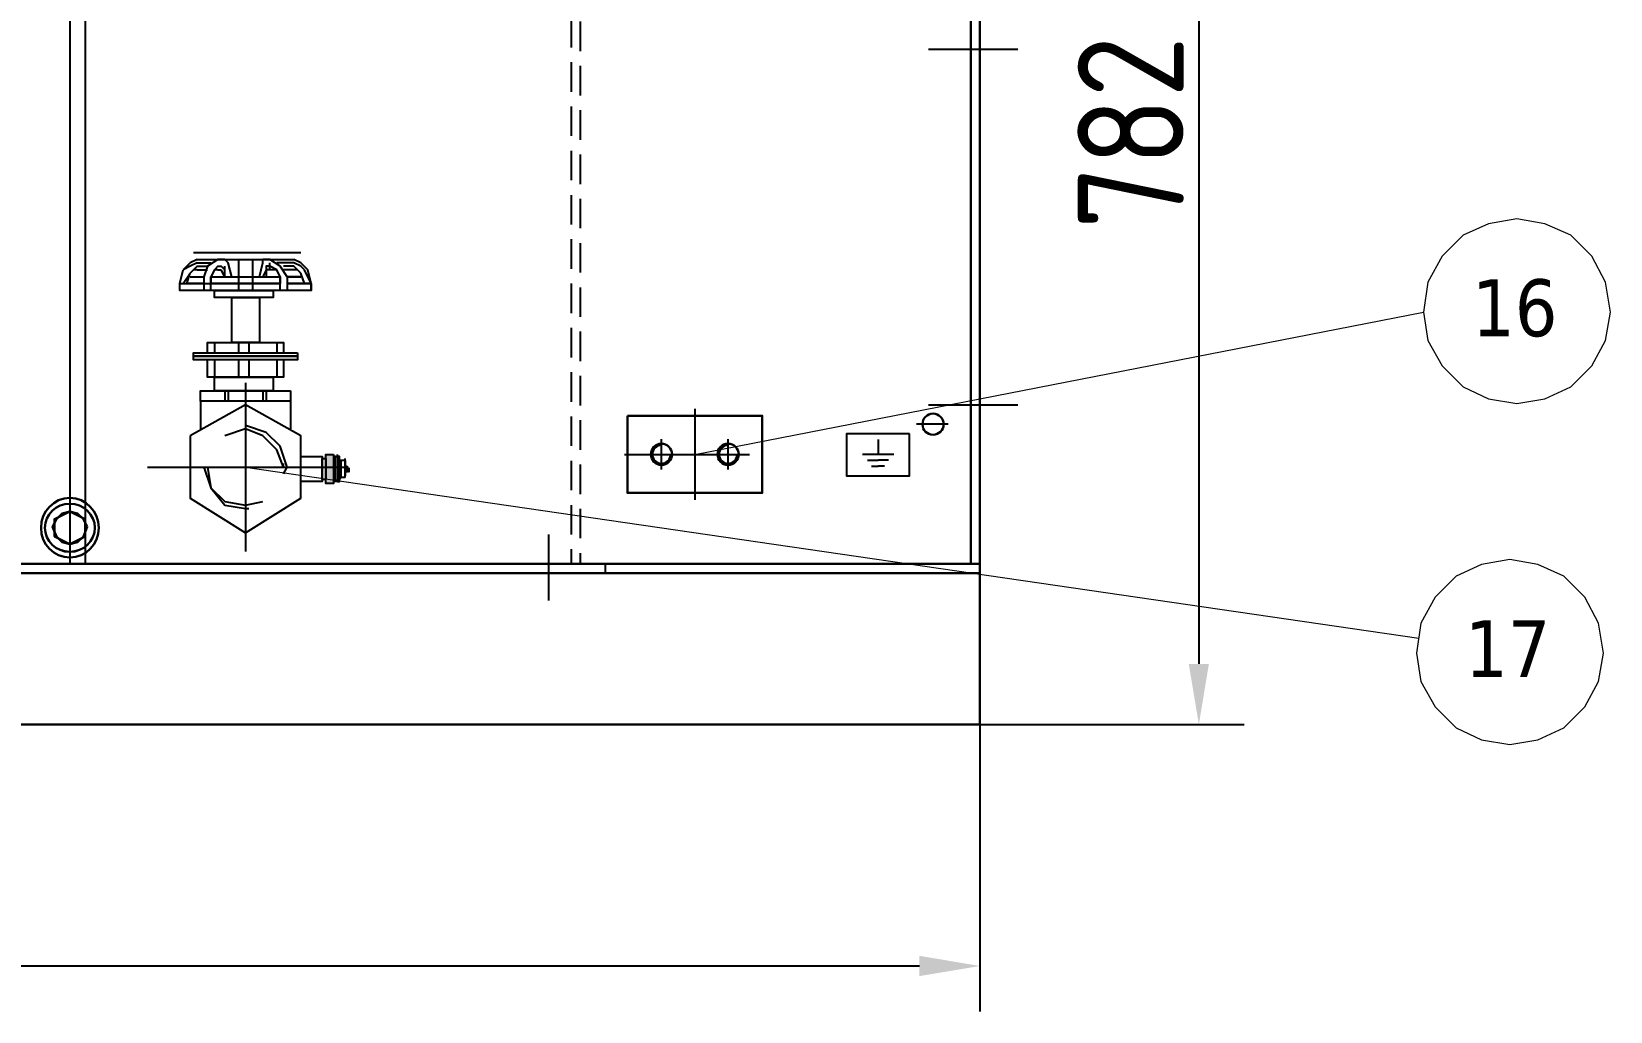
# Model space of a CAD drawing. Header units: millimetres. Extents: x 70841 to 133731, y -170061 to -164340.
# Drawn here: x 109425 to 110467, y -167395 to -166747 of the extents above; entities that cross this region are included whole.
import ezdxf

# ---------------------------------------------------------------- set-up
doc = ezdxf.new("R2010")
doc.units = ezdxf.units.MM
doc.header["$LTSCALE"] = 13
for name, pattern in [('CENTER', [50.8, 31.75, -6.35, 6.35, -6.35]), ('CENTERX2', [101.6, 63.5, -12.7, 12.7, -12.7]), ('DASHED', [0.75, 0.5, -0.25])]:
    doc.linetypes.add(name, pattern=pattern)
for name, color, linetype in [('1', 4, 'Continuous'), ('3中心线层', 1, 'CENTER'), ('4虚线层', 6, 'DASHED'), ('粗实线', 4, 'Continuous')]:
    doc.layers.add(name, color=color, linetype=linetype)
doc.layers.add('标注、文本', color=3, linetype='Continuous', lineweight=25)
doc.layers.add('铁心', color=3, linetype='Continuous', lineweight=0)
doc.styles.get("Standard").update_dxf_attribs({"font": 'gbenor.shx', "bigfont": 'gbcbig.shx'})
doc.styles.add('Tahoma$001', font='tahoma.ttf', dxfattribs={"height": 2.159784})
doc.dimstyles.new('1-15', dxfattribs={"dimscale": 20, "dimtxt": 3.5, "dimasz": 2, "dimexe": 1.5, "dimexo": 0.5, "dimgap": 0.5, "dimtad": 1, "dimtoh": 1, "dimdec": 1, "dimdsep": 46, "dimtxsty": 'Standard', "dimcen": 2.5, "dimclrd": 3, "dimclre": 3, "dimclrt": 3, "dimadec": 0, "dimazin": 2, "dimtfac": 1, "dimtdec": 1, "dimtmove": 0, "dimatfit": 2, "dimfxl": 1, "dimarcsym": 0})

# ---------------------------------------------------------------- blocks, each defined once
blk = doc.blocks.new('257561')
at = {"layer": '标注、文本'}
for p, q in [((856.87, 2219.06), (856.87, 2214.09)), ((851.69, 2214.09), (862.06, 2214.09)), ((853.4, 2212.22), (856.87, 2212.22)), ((860.35, 2212.22), (856.87, 2212.22)), ((854.71, 2210.17), (856.87, 2210.17)), ((859.04, 2210.17), (856.87, 2210.17))]:
    blk.add_line(p, q, dxfattribs=at)
blk = doc.blocks.new('A$C3970166B')
at = {"layer": '标注、文本', "color": 4, "lineweight": 30}
for points in [[(20.32, 13.55), (18.63, 16.93), (16.09, 19.47), (12.7, 20.32), (9.31, 19.47), (6.77, 16.93), (5.08, 13.55), (6.77, 9.31), (9.31, 6.77), (12.7, 5.93), (16.09, 6.77), (18.63, 9.31)], [(19.47, 16.93), (12.7, 20.32), (5.93, 16.93), (5.93, 9.31), (12.7, 5.93), (19.47, 9.31)]]:
    blk.add_lwpolyline(points, close=True, dxfattribs=at)
for major_axis, ratio in [((0, 13.12), 0.967742), ((-11.01, 0), 0.961538)]:
    blk.add_ellipse((12.7, 13.12), major_axis=major_axis, ratio=ratio, start_param=0, end_param=6.283185, dxfattribs=at)
blk = doc.blocks.new('A$C5DBA7796')
at = {"layer": '1', "color": 1, "linetype": 'CENTERX2', "lineweight": -3, "ltscale": 0.1}
for p, q in [((36.02, 61.85), (36.02, 0)), ((0, 30.93), (72.03, 30.93))]:
    blk.add_line(p, q, dxfattribs=at)
at = {"layer": '粗实线'}
for points in [[(18.24, 107.13), (15.7, 105.86), (13.16, 103.32)], [(18.24, 105.86), (15.7, 104.59), (13.16, 103.32)], [(18.24, 104.59), (16.97, 103.32), (15.7, 102.05)], [(28.4, 107.13), (25.86, 107.13), (22.05, 104.59), (20.78, 100.78)], [(25.86, 104.59), (24.59, 103.32), (23.32, 100.78)], [(28.4, 100.78), (28.4, 103.32), (27.13, 104.59)], [(30.94, 100.78), (29.67, 105.86), (28.4, 107.13)], [(28.4, 103.32), (28.4, 104.59)], [(41.1, 100.78), (42.37, 105.86), (42.37, 107.13)], [(44.91, 104.59), (43.64, 104.59), (43.64, 103.32), (43.64, 100.78)], [(51.26, 100.78), (48.72, 104.59), (44.91, 107.13)], [(48.72, 100.78), (47.45, 103.32), (44.91, 104.59)], [(58.88, 103.32), (56.34, 105.86), (53.8, 107.13)], [(57.61, 103.32), (56.34, 104.59), (53.8, 105.86)], [(56.34, 102.05), (55.07, 103.32), (53.8, 104.59)], [(18.24, 103.32), (16.97, 103.32), (15.7, 102.05)], [(25.86, 103.32), (24.59, 103.32), (23.32, 100.78)], [(23.32, 95.7), (23.32, 100.78), (23.32, 98.24)], [(28.4, 100.78), (27.13, 103.32)], [(44.91, 103.32), (43.64, 103.32)], [(48.72, 100.78), (47.45, 103.32), (44.91, 103.32)], [(48.72, 95.7), (48.72, 100.78), (48.72, 98.24)], [(56.34, 102.05), (55.07, 103.32), (53.8, 103.32)], [(60.15, 98.24), (60.15, 95.7), (11.89, 95.7), (11.89, 98.24)], [(51.26, 98.24), (60.15, 98.24), (60.15, 95.7), (11.89, 95.7), (11.89, 98.24), (20.78, 98.24)], [(23.32, 98.24), (48.72, 98.24)], [(22.05, 72.84), (22.05, 76.65), (49.99, 76.65), (49.99, 72.84)], [(49.99, 70.3), (49.99, 63.95), (22.05, 63.95), (22.05, 70.3)], [(49.99, 30.93), (47.45, 37.28), (42.37, 42.36), (36.02, 44.9), (28.4, 42.36)], [(49.99, 28.39), (51.26, 30.93), (48.72, 38.55), (43.64, 43.63), (36.02, 46.17)], [(20.78, 30.93), (23.32, 23.31), (28.4, 16.96), (36.02, 15.69), (37.29, 15.69)], [(22.05, 30.93), (23.32, 23.31), (28.4, 18.23), (36.02, 16.96), (42.37, 18.23)], [(49.99, 30.93), (49.99, 32.2)]]:
    blk.add_lwpolyline(points, dxfattribs=at)
for points in [[(46.18, 95.7), (46.18, 93.16), (24.59, 93.16), (24.59, 95.7)], [(41.1, 93.16), (41.1, 76.65), (30.94, 76.65), (30.94, 93.16)], [(55.07, 72.84), (55.07, 71.57), (16.97, 71.57), (16.97, 72.84)], [(55.07, 71.57), (55.07, 70.3), (16.97, 70.3), (16.97, 71.57)], [(46.18, 63.95), (46.18, 58.87), (24.59, 58.87), (24.59, 63.95)], [(52.53, 58.87), (52.53, 55.06), (19.51, 55.06), (19.51, 58.87)], [(15.7, 42.36), (15.7, 19.5), (36.02, 6.8), (56.34, 19.5), (56.34, 42.36), (36.02, 53.79)]]:
    blk.add_lwpolyline(points, close=True, dxfattribs=at)
for points in [[(16.97, 109.67), (16.97, 109.67), (56.34, 109.67), (56.34, 109.67)], [(18.24, 107.13), (18.24, 107.13), (53.8, 107.13), (53.8, 107.13)], [(18.24, 105.86), (18.24, 105.86), (23.32, 105.86), (23.32, 105.86)], [(18.24, 104.59), (18.24, 104.59), (22.05, 104.59), (22.05, 104.59)], [(25.86, 104.59), (25.86, 104.59), (27.13, 104.59), (27.13, 104.59)], [(33.48, 107.13), (33.48, 107.13), (33.48, 95.7), (33.48, 95.7)], [(38.56, 107.13), (38.56, 107.13), (38.56, 95.7), (38.56, 95.7)], [(44.91, 107.13), (44.91, 107.13), (42.37, 107.13), (42.37, 107.13)], [(42.37, 105.86), (42.37, 105.86), (42.37, 107.13), (42.37, 107.13)], [(44.91, 104.59), (44.91, 104.59), (44.91, 105.86), (44.91, 105.86)], [(44.91, 103.32), (44.91, 103.32), (44.91, 104.59), (44.91, 104.59)], [(53.8, 105.86), (53.8, 105.86), (47.45, 105.86), (47.45, 105.86)], [(53.8, 104.59), (53.8, 104.59), (49.99, 104.59), (49.99, 104.59)], [(11.89, 98.24), (11.89, 98.24), (13.16, 103.32), (13.16, 103.32)], [(11.89, 98.24), (11.89, 98.24), (13.16, 103.32), (13.16, 103.32)], [(13.16, 98.24), (13.16, 98.24), (15.7, 102.05), (15.7, 102.05)], [(14.43, 98.24), (14.43, 98.24), (15.7, 102.05), (15.7, 102.05)], [(15.7, 100.78), (15.7, 100.78), (20.78, 100.78), (20.78, 100.78)], [(18.24, 103.32), (18.24, 103.32), (22.05, 103.32), (22.05, 103.32)], [(20.78, 100.78), (20.78, 100.78), (20.78, 95.7), (20.78, 95.7)], [(23.32, 100.78), (23.32, 100.78), (48.72, 100.78), (48.72, 100.78)], [(25.86, 103.32), (25.86, 103.32), (27.13, 103.32), (27.13, 103.32)], [(43.64, 103.32), (43.64, 103.32), (42.37, 100.78), (42.37, 100.78)], [(53.8, 103.32), (53.8, 103.32), (49.99, 103.32), (49.99, 103.32)], [(51.26, 100.78), (51.26, 100.78), (56.34, 100.78), (56.34, 100.78)], [(56.34, 100.78), (56.34, 100.78), (51.26, 100.78), (51.26, 100.78)], [(51.26, 100.78), (51.26, 100.78), (51.26, 95.7), (51.26, 95.7)], [(57.61, 98.24), (57.61, 98.24), (56.34, 102.05), (56.34, 102.05)], [(57.61, 98.24), (57.61, 98.24), (56.34, 102.05), (56.34, 102.05)], [(60.15, 98.24), (60.15, 98.24), (57.61, 103.32), (57.61, 103.32)], [(60.15, 98.24), (60.15, 98.24), (58.88, 103.32), (58.88, 103.32)], [(20.78, 98.24), (20.78, 98.24), (14.43, 98.24), (14.43, 98.24)], [(20.78, 98.24), (20.78, 98.24), (23.32, 98.24), (23.32, 98.24)], [(48.72, 98.24), (48.72, 98.24), (23.32, 98.24), (23.32, 98.24)], [(60.15, 98.24), (60.15, 98.24), (51.26, 98.24), (51.26, 98.24)], [(51.26, 98.24), (51.26, 98.24), (57.61, 98.24), (57.61, 98.24)], [(60.15, 95.7), (60.15, 95.7), (60.15, 98.24), (60.15, 98.24)], [(24.59, 76.65), (24.59, 76.65), (24.59, 72.84), (24.59, 72.84)], [(33.48, 76.65), (33.48, 76.65), (33.48, 72.84), (33.48, 72.84)], [(37.29, 76.65), (37.29, 76.65), (37.29, 72.84), (37.29, 72.84)], [(47.45, 76.65), (47.45, 76.65), (47.45, 72.84), (47.45, 72.84)], [(24.59, 70.3), (24.59, 70.3), (24.59, 63.95), (24.59, 63.95)], [(33.48, 70.3), (33.48, 70.3), (33.48, 63.95), (33.48, 63.95)], [(37.29, 70.3), (37.29, 70.3), (37.29, 63.95), (37.29, 63.95)], [(47.45, 70.3), (47.45, 70.3), (47.45, 63.95), (47.45, 63.95)], [(28.4, 58.87), (28.4, 58.87), (28.4, 55.06), (28.4, 55.06)], [(29.67, 58.87), (29.67, 58.87), (29.67, 55.06), (29.67, 55.06)], [(42.37, 58.87), (42.37, 58.87), (42.37, 55.06), (42.37, 55.06)], [(43.64, 58.87), (43.64, 58.87), (43.64, 55.06), (43.64, 55.06)], [(19.51, 55.06), (19.51, 55.06), (19.51, 44.9), (19.51, 44.9)], [(52.53, 55.06), (52.53, 55.06), (52.53, 44.9), (52.53, 44.9)]]:
    blk.add_open_spline(points, degree=3, dxfattribs=at)
blk = doc.blocks.new('*D1498')
at = {"layer": 'Defpoints', "color": 0, "transparency": 16777216}
for p in [(108610.8, -167185), (110050.8, -167185), (110050.8, -167364.5)]:
    blk.add_point(p, dxfattribs=at)
at = {"layer": '标注、文本', "color": 3, "lineweight": -2, "transparency": 16777216}
for p, q in [((108610.8, -167195), (108610.8, -167394.5)), ((110050.8, -167195), (110050.8, -167394.5)), ((108650.8, -167364.5), (110010.8, -167364.5))]:
    blk.add_line(p, q, dxfattribs=at)
at = {"layer": '标注、文本', "color": 3, "transparency": 16777216}
for points in [[(108650.8, -167357.8), (108650.8, -167371.2), (108610.8, -167364.5)], [(110010.8, -167357.8), (110010.8, -167371.2), (110050.8, -167364.5)]]:
    blk.add_solid(points, dxfattribs=at)
at = {"layer": '标注、文本', "color": 3, "transparency": 16777216, "insert": (109330.8, -167319.5), "char_height": 70, "attachment_point": 5}
blk.add_mtext('1440', dxfattribs=at)
blk = doc.blocks.new('*D1474')
at = {"layer": 'Defpoints', "color": 0, "transparency": 16777216}
for p in [(109889.9, -166423), (109889.9, -167205), (110195.4, -167205)]:
    blk.add_point(p, dxfattribs=at)
at = {"layer": '标注、文本', "color": 3, "lineweight": -2, "transparency": 16777216}
for p, q in [((109899.9, -166423), (110225.4, -166423)), ((110195.4, -166463), (110195.4, -167165)), ((109899.9, -167205), (110225.4, -167205))]:
    blk.add_line(p, q, dxfattribs=at)
at = {"layer": '标注、文本', "color": 3, "transparency": 16777216}
for points in [[(110188.7, -166463), (110202, -166463), (110195.4, -166423)], [(110188.7, -167165), (110202, -167165), (110195.4, -167205)]]:
    blk.add_solid(points, dxfattribs=at)
at = {"layer": '标注、文本', "color": 3, "transparency": 16777216, "insert": (110150.4, -166814), "char_height": 70, "attachment_point": 5, "rotation": 90}
blk.add_mtext('782', dxfattribs=at)

msp = doc.modelspace()

# ---------------------------------------------------------------- hatches: boundary and pattern name
at = {"layer": '粗实线'}
h = msp.add_hatch(color=256, dxfattribs=at)
h.dxf.hatch_style = 2
h.paths.add_polyline_path([(109618.908, -167026.728), (109618.908, -167045.778), (109623.988, -167045.778)])
h = msp.add_hatch(color=256, dxfattribs=at)
h.dxf.hatch_style = 2
h.paths.add_polyline_path([(109618.908, -167026.728), (109623.988, -167026.728), (109623.988, -167045.778)])

# ---------------------------------------------------------------- linework, layer by layer
at = {"layer": '1', "color": 1, "linetype": 'CENTERX2', "lineweight": -3, "ltscale": 0.1}
for p, q in [((110075.829, -166759.178), (110016.829, -166759.178)), ((109862.503, -166996.45), (109862.503, -167056.725)), ((110075.829, -166994.178), (110016.829, -166994.178)), ((109840.503, -167036.596), (109840.503, -167016.579)), ((109884.503, -167036.596), (109884.503, -167016.579)), ((109816.18, -167026.588), (109908.826, -167026.588)), ((109765.829, -167079.564), (109765.829, -167123.16))]:
    msp.add_line(p, q, dxfattribs=at)
at = {"layer": '3中心线层', "ltscale": 0.4}
msp.add_line((110029.803, -167006.678), (110008.873, -167006.678), dxfattribs=at)
at = {"layer": '4虚线层', "ltscale": 3}
for p, q in [((109780.829, -166592.057), (109780.829, -167098.978)), ((109786.829, -166594.542), (109786.829, -167098.978)), ((109920.829, -167098.978), (108616.829, -167098.978))]:
    msp.add_line(p, q, dxfattribs=at)
at = {"layer": '4虚线层', "ltscale": 5}
msp.add_line((109803.329, -167098.978), (109803.329, -167104.978), dxfattribs=at)
at = {"layer": '标注、文本'}
for p, q in [((109449.829, -165570.95), (109449.829, -167098.978)), ((109459.829, -165570.95), (109459.829, -167098.978))]:
    msp.add_line(p, q, dxfattribs=at)
at = {"layer": '标注、文本', "color": 4, "lineweight": 30}
for points in [[(109818.003, -167001.088), (109907.003, -167001.088), (109907.003, -167052.088), (109818.003, -167052.088)], [(109461.259, -167074.447), (109458.719, -167069.367), (109454.909, -167065.557), (109449.829, -167064.287), (109444.749, -167065.557), (109440.939, -167069.367), (109438.399, -167074.447), (109440.939, -167080.797), (109444.749, -167084.607), (109449.829, -167085.877), (109454.909, -167084.607), (109458.719, -167080.797)], [(109459.989, -167069.367), (109449.829, -167064.287), (109439.669, -167069.367), (109439.669, -167080.797), (109449.829, -167085.877), (109459.989, -167080.797)]]:
    msp.add_lwpolyline(points, close=True, dxfattribs=at)
at = {"layer": '标注、文本'}
msp.add_lwpolyline([(110004.317, -167013.127), (109962.797, -167013.127), (109962.797, -167040.836), (110004.317, -167040.836)], close=True, dxfattribs=at)
at = {"layer": '标注、文本', "color": 4, "lineweight": 30}
for centre in [(109840.503, -167026.588), (109884.503, -167026.588)]:
    msp.add_circle(centre, 7, dxfattribs=at)
at = {"layer": '标注、文本'}
for centre in [(109840.503, -167026.588), (109884.503, -167026.588)]:
    msp.add_arc(centre, 6, 90, 0, dxfattribs=at)
at = {"layer": '标注、文本', "color": 4, "lineweight": 30}
for major_axis, ratio in [((0, 19.685), 0.967742), ((-16.51, 0), 0.961538)]:
    msp.add_ellipse((109449.829, -167075.082), major_axis=major_axis, ratio=ratio, start_param=0, end_param=6.283185, dxfattribs=at)
at = {"layer": '粗实线', "lineweight": 30}
for p, q in [((110044.829, -167098.978), (110044.829, -165554.95)), ((110050.829, -167104.978), (110050.829, -165554.95)), ((108616.829, -167098.978), (110050.829, -167098.978)), ((108610.829, -167104.978), (110050.829, -167104.978)), ((109898.329, -167104.978), (108715.829, -167104.978)), ((110050.829, -167204.978), (110050.829, -167104.778)), ((108610.829, -167204.978), (110050.829, -167204.978))]:
    msp.add_line(p, q, dxfattribs=at)
at = {"layer": '粗实线'}
for points in [[(109602.398, -167027.998), (109616.368, -167027.998), (109616.368, -167044.508), (109602.398, -167044.508)], [(109627.798, -167043.238), (109627.798, -167029.268), (109627.798, -167027.998), (109626.528, -167027.998)], [(109629.068, -167041.968), (109629.068, -167030.538), (109627.798, -167030.538)], [(109631.608, -167041.968), (109631.608, -167030.538), (109629.068, -167030.538)], [(109631.608, -167030.538), (109631.608, -167031.808)], [(109631.608, -167041.968), (109631.608, -167040.698)], [(109634.148, -167035.618), (109634.148, -167036.888), (109632.878, -167036.888), (109632.878, -167035.618), (109634.148, -167035.618), (109634.148, -167038.158), (109634.148, -167035.618), (109634.148, -167036.888), (109634.148, -167038.158)], [(109626.528, -167044.508), (109627.798, -167044.508), (109627.798, -167043.238)], [(109629.068, -167041.968), (109627.798, -167043.238)]]:
    msp.add_lwpolyline(points, dxfattribs=at)
for points in [[(109618.908, -167029.268), (109618.908, -167043.238), (109616.368, -167043.238), (109616.368, -167029.268)], [(109623.988, -167026.728), (109623.988, -167045.778), (109618.908, -167045.778), (109618.908, -167026.728)], [(109626.528, -167027.998), (109626.528, -167044.508), (109625.258, -167044.508), (109625.258, -167027.998)], [(109632.878, -167034.348), (109632.878, -167038.158), (109631.608, -167038.158), (109631.608, -167034.348)]]:
    msp.add_lwpolyline(points, close=True, dxfattribs=at)
at = {"layer": '粗实线', "lineweight": 30}
msp.add_circle((110019.851, -167006.678), 7, dxfattribs=at)
at = {"layer": '粗实线'}
for points in [[(109625.258, -167027.998), (109625.258, -167027.998), (109623.988, -167027.998), (109623.988, -167027.998)], [(109626.528, -167027.998), (109626.528, -167027.998), (109626.528, -167026.728), (109626.528, -167026.728)], [(109631.608, -167030.538), (109631.608, -167030.538), (109631.608, -167029.268), (109631.608, -167029.268)], [(109631.608, -167031.808), (109631.608, -167031.808), (109631.608, -167040.698), (109631.608, -167040.698)], [(109631.608, -167041.968), (109631.608, -167041.968), (109631.608, -167040.698), (109631.608, -167040.698)], [(109625.258, -167044.508), (109625.258, -167044.508), (109623.988, -167044.508), (109623.988, -167044.508)], [(109626.528, -167044.508), (109626.528, -167044.508), (109626.528, -167043.238), (109626.528, -167043.238)], [(109631.608, -167041.968), (109631.608, -167041.968), (109629.068, -167041.968), (109629.068, -167041.968)]]:
    msp.add_open_spline(points, degree=3, dxfattribs=at)
at = {"layer": '铁心'}
for points in [[(110467.174, -166932.688), (110463.861, -166912.81), (110454.825, -166895.642), (110440.971, -166881.787), (110423.803, -166874.258), (110405.43, -166870.945), (110386.757, -166874.258), (110369.89, -166881.787), (110356.036, -166895.642), (110346.699, -166912.81), (110343.687, -166932.688), (110346.699, -166951.362), (110356.036, -166968.228), (110369.89, -166982.083), (110386.757, -166989.914), (110405.43, -166992.926), (110423.803, -166989.914), (110440.971, -166982.083), (110454.825, -166968.228), (110463.861, -166951.362)], [(110462.525, -167157.871), (110459.212, -167137.992), (110450.176, -167120.825), (110436.322, -167106.97), (110419.154, -167099.44), (110400.781, -167096.127), (110382.108, -167099.44), (110365.241, -167106.97), (110351.387, -167120.825), (110342.05, -167137.992), (110339.038, -167157.871), (110342.05, -167176.544), (110351.387, -167193.411), (110365.241, -167207.265), (110382.108, -167215.096), (110400.781, -167218.108), (110419.154, -167215.096), (110436.322, -167207.265), (110450.176, -167193.411), (110459.212, -167176.544)]]:
    msp.add_lwpolyline(points, close=True, dxfattribs=at)
for points in [[(109862.503, -167026.588), (110343.687, -166932.688), (110343.687, -166932.688)], [(109565.822, -167034.978), (110340.544, -167147.931), (110340.544, -167147.931)]]:
    msp.add_lwpolyline(points, dxfattribs=at)

# ---------------------------------------------------------------- block references
at = {"layer": '标注、文本'}
for name, p, xscale, yscale, zscale in [('A$C5DBA7796', (109500.993, -167090.647), 1.799999999988358, 1.799999999988358, 1.8), ('257561', (111697.283, -171454.838), -2, 2, 2), ('A$C3970166B', (109430.779, -167094.767), 1.5, 1.5, 1.5)]:
    msp.add_blockref(name, p, dxfattribs=dict(at, xscale=xscale, yscale=yscale, zscale=zscale))

# ---------------------------------------------------------------- texts
at = {"layer": '铁心', "style": 'Tahoma$001'}
for s, p in [('16', (110375.791, -166948.54)), ('17', (110371.142, -167173.722))]:
    msp.add_text(s, height=37.5893, dxfattribs=at).set_placement(p)

# ---------------------------------------------------------------- dimensions: what is measured, and where the dimension line sits
at = {"layer": '标注、文本'}
dim = msp.add_linear_dim(base=(110195.359, -167204.978), p1=(109889.891, -166423.02), p2=(109889.891, -167204.978), angle=90, dimstyle='1-15', dxfattribs=at)
dim.commit()
dim.dimension.update_dxf_attribs({"geometry": '*D1474', "text_midpoint": (110150.359, -166813.999)})
dim = msp.add_linear_dim(base=(110050.829, -167364.513), p1=(108610.829, -167184.978), p2=(110050.829, -167184.978), dimstyle='1-15', dxfattribs=at)
dim.commit()
dim.dimension.update_dxf_attribs({"geometry": '*D1498', "text_midpoint": (109330.829, -167319.513)})

doc.saveas('drawing.dxf')
